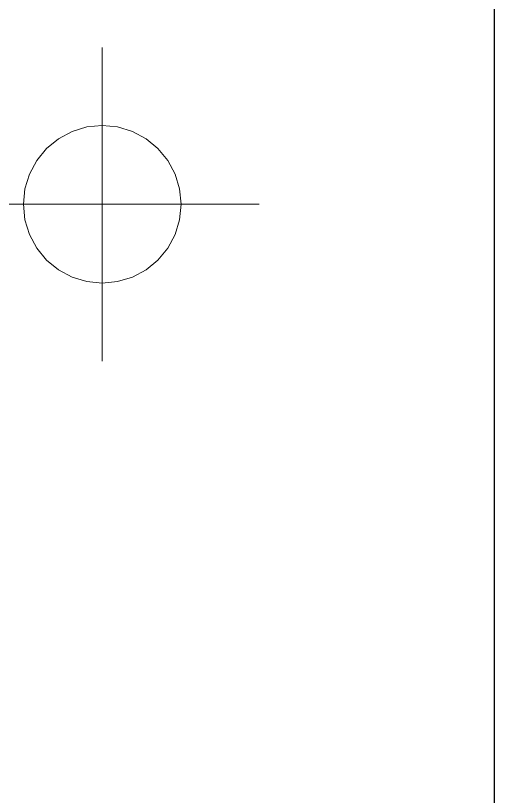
# Paper-space layout '01_三视图' of a CAD drawing. Header units: millimetres. Extents: x 8 to 451, y 8 to 289.
# Drawn here: x 160.23 to 164.5, y 91.97 to 98.93 of the extents above; entities that cross this region are included whole.
import ezdxf

# ---------------------------------------------------------------- set-up
doc = ezdxf.new("R2010")
doc.units = ezdxf.units.MM
doc.linetypes.add('WP_HIDDEN', pattern=[2.3, 1.5, -0.8])
for name, color, linetype, lineweight in [('ANNOTATIONS', 7, 'CONTINUOUS', 18), ('HIDDEN', 7, 'WP_HIDDEN', 13), ('VISIBLE', 7, 'CONTINUOUS', 25)]:
    doc.layers.add(name, color=color, linetype=linetype, lineweight=lineweight)

psp = doc.layouts.new('01_三视图')

# ---------------------------------------------------------------- linework, layer by layer
at = {"layer": 'ANNOTATIONS'}
for p, q in [((161, 95.85), (161, 98.65)), ((159.6, 97.25), (162.4, 97.25))]:
    psp.add_line(p, q, dxfattribs=at)
at = {"layer": 'HIDDEN'}
psp.add_lwpolyline([(161.7035, 97.25), (161.69, 97.3872), (161.6499, 97.5192), (161.5849, 97.6408), (161.4974, 97.7474), (161.3908, 97.8349), (161.2692, 97.8999), (161.1372, 97.94), (161, 97.9535), (160.8628, 97.94), (160.7308, 97.8999), (160.6092, 97.8349), (160.5026, 97.7474), (160.4151, 97.6408), (160.3501, 97.5192), (160.31, 97.3872), (160.2965, 97.25), (160.31, 97.1128), (160.3501, 96.9808), (160.4151, 96.8592), (160.5026, 96.7526), (160.6092, 96.6651), (160.7308, 96.6001), (160.8628, 96.56), (161, 96.5465), (161.1372, 96.56), (161.2692, 96.6001), (161.3908, 96.6651), (161.4974, 96.7526), (161.5849, 96.8592), (161.6499, 96.9808), (161.69, 97.1128), (161.7035, 97.25)], dxfattribs=at)
at = {"layer": 'VISIBLE'}
psp.add_lwpolyline([(164.5, 74.5), (164.5, 109.5)], dxfattribs=at)

doc.saveas('drawing.dxf')
